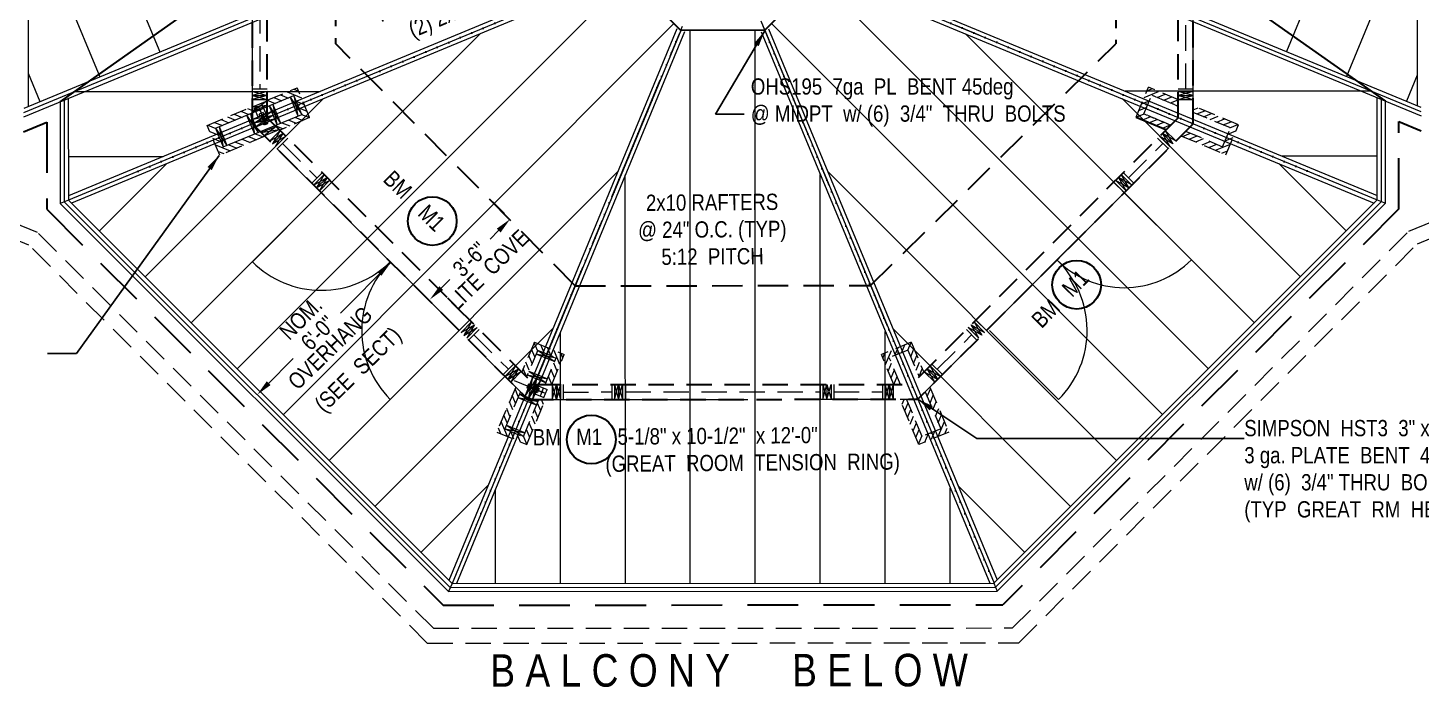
# Model space of a CAD drawing. Header units: inches. Extents: x 2775 to 14269, y 3377 to 7295.
# Drawn here: x 13112 to 13627, y 3377 to 3620 of the extents above; entities that cross this region are included whole.
import ezdxf

# ---------------------------------------------------------------- set-up
doc = ezdxf.new("R2010")
doc.units = ezdxf.units.IN
doc.header["$LTSCALE"] = 0.5
doc.header["$MEASUREMENT"] = 0
for name, pattern in [('ACAD_ISO07W100', [3, 0, -3]), ('CENTER', [2, 1.25, -0.25, 0.25, -0.25]), ('HIDDEN', [0.375, 0.25, -0.125])]:
    doc.linetypes.add(name, pattern=pattern)
for name, color, linetype, lineweight in [('BALCONY', 3, 'CONTINUOUS', 30), ('DOORS', 7, 'CONTINUOUS', 9), ('GRID', 1, 'CENTER', 20), ('LITE COVE', 7, 'HIDDEN', 30), ('MASONRY', 16, 'HIDDEN', 30), ('RAFTERS', 6, 'CONTINUOUS', 20), ('ROOF BEAMS', 3, 'HIDDEN', 30), ('ROOF FRAMING', 6, 'HIDDEN', 20), ('ROOFLINE', 7, 'HIDDEN', 30), ('SKYLITES', 3, 'CONTINUOUS', 30), ('WALL FRAMING', 7, 'CONTINUOUS', 9), ('WALLS', 7, 'HIDDEN', 9), ('WINDOWS', 5, 'HIDDEN', 9)]:
    doc.layers.add(name, color=color, linetype=linetype, lineweight=lineweight)
doc.layers.add('ROOF FRAMING TEXT', color=7, linetype='CONTINUOUS')
doc.layers.add('TEXT100', color=1, linetype='CONTINUOUS')
doc.styles.add('ARCHENT', font='technical.ttf', dxfattribs={"height": 6})
doc.styles.add('ARCHENTLTD', font='technical.ttf', dxfattribs={"height": 6})
doc.dimstyles.new('ARCHENT', dxfattribs={"dimtxt": 6, "dimasz": 6, "dimexe": 9, "dimexo": 3, "dimgap": 1, "dimtad": 0, "dimtoh": 1, "dimdec": 3, "dimzin": 0, "dimdsep": 46, "dimlunit": 4, "dimtxsty": 'ARCHENTLTD', "dimcen": 6, "dimaunit": 1, "dimadec": 0, "dimazin": 0, "dimtfac": 1, "dimtdec": 3, "dimtofl": 0, "dimtmove": 0, "dimatfit": 3, "dimfxl": 1, "dimfrac": 2, "dimtolj": 1, "dimtzin": 0, "dimarcsym": 0})
doc.dimstyles.new('ARCHENTLTD', dxfattribs={"dimtxt": 12, "dimasz": 6, "dimexe": 9, "dimexo": 3, "dimgap": 1, "dimtad": 0, "dimdec": 4, "dimzin": 1, "dimdsep": 46, "dimlunit": 4, "dimtxsty": 'ARCHENT', "dimcen": 6, "dimaunit": 1, "dimadec": 5, "dimazin": 0, "dimtfac": 1, "dimtdec": 4, "dimtofl": 0, "dimtmove": 0, "dimatfit": 3, "dimfxl": 1, "dimfrac": 2, "dimtolj": 1, "dimtzin": 0, "dimarcsym": 0})
pattern_1 = [(67.511455, (26737.7978, 2.6727), (1.73241754, -0.7171851), [])]
pattern_2 = [(202.521756, (17030.3694, -9710.384), (0.71818915, -1.73200154), [])]
pattern_3 = [(337.555994, (9724.8282, -9715.329), (-0.71583818, -1.73297453), [])]

msp = doc.modelspace()

# ---------------------------------------------------------------- hatches: boundary and pattern name
at = {"layer": 'MASONRY', "lineweight": 9, "ltscale": 75}
h = msp.add_hatch(dxfattribs=at)
h.set_pattern_fill('ANSI31', color=256, scale=15, angle=67.5, style=0)
h.set_pattern_definition(pattern_3)
h.paths.add_polyline_path([(13212.94329, 3588.23404), (13211.51811, 3591.64879), (13213.59643, 3592.51084), (13215.88269, 3587.03291), (13204.83486, 3582.36757), (13203.11645, 3584.08431)])
h.paths.add_polyline_path([(13211.29307, 3598.02973), (13213.59643, 3592.51084), (13211.51811, 3591.64879), (13210.08327, 3595.0867), (13200.22897, 3590.97392), (13200.22778, 3593.41153)])
h = msp.add_hatch(dxfattribs=at)
h.set_pattern_fill('ANSI31', color=256, scale=15, angle=67.5, style=0)
h.set_pattern_definition(pattern_3)
h.paths.add_polyline_path([(13197.59611, 3581.82488), (13199.31452, 3580.10815), (13182.68712, 3573.08665), (13178.06488, 3584.16163), (13194.7289, 3591.11652), (13194.7301, 3588.67892), (13181.0079, 3582.95183), (13183.89329, 3576.03838)])
h = msp.add_hatch(dxfattribs=at)
h.set_pattern_fill('ANSI31', color=256, scale=15, angle=67.5, style=0)
h.set_pattern_definition(pattern_2)
h.paths.add_polyline_path([(13539.56061, 3582.0451), (13537.84453, 3580.32604), (13554.48144, 3573.32711), (13559.08865, 3584.40836), (13542.4152, 3591.34062), (13542.41732, 3588.90302), (13556.14727, 3583.19456), (13553.27127, 3576.27721)])
h = msp.add_hatch(dxfattribs=at)
h.set_pattern_fill('ANSI31', color=256, scale=15, angle=67.5, style=0)
h.paths.add_polyline_path([(13294.28927, 3493.00055), (13296.00768, 3491.28382), (13300.1478, 3501.11471), (13303.56395, 3499.69287), (13304.42397, 3501.77202), (13298.9438, 3504.05293)])
h.paths.add_polyline_path([(13302.90011, 3488.40307), (13305.33772, 3488.40426), (13309.9451, 3499.47406), (13304.42397, 3501.77202), (13303.56395, 3499.69287), (13307.00326, 3498.26138)])
h = msp.add_hatch(dxfattribs=at)
h.set_pattern_fill('ANSI31', color=256, scale=15, angle=67.5, style=0)
h.set_pattern_definition(pattern_1)
h.paths.add_polyline_path([(13436.95029, 3501.12838), (13433.53442, 3499.70586), (13432.67399, 3501.78484), (13438.1537, 3504.06685), (13442.81044, 3493.01539), (13441.09238, 3491.29832)])
h.paths.add_polyline_path([(13427.15332, 3499.48578), (13432.67399, 3501.78484), (13433.53442, 3499.70586), (13430.0954, 3498.27369), (13434.20052, 3488.4162), (13431.76291, 3488.4169)])
h = msp.add_hatch(dxfattribs=at)
h.set_pattern_fill('ANSI31', color=256, scale=15, angle=67.5, style=0)
h.paths.add_polyline_path([(13293.75365, 3485.76127), (13292.03524, 3487.478), (13285.02999, 3470.84375), (13296.10949, 3466.23233), (13303.04808, 3482.90315), (13300.61048, 3482.90195), (13294.89681, 3469.17417), (13287.98054, 3472.0528)])
h = msp.add_hatch(dxfattribs=at)
h.set_pattern_fill('ANSI31', color=256, scale=15, angle=67.5, style=0)
h.set_pattern_definition(pattern_1)
h.paths.add_polyline_path([(13443.34751, 3485.77622), (13445.06558, 3487.4933), (13452.07415, 3470.86045), (13440.99558, 3466.24681), (13434.05365, 3482.91624), (13436.49125, 3482.91554), (13442.20767, 3469.18889), (13449.12335, 3472.06891)])
at = {"layer": 'WALLS', "ltscale": 50}
h = msp.add_hatch(dxfattribs=at)
h.set_pattern_fill('ANSI31', color=256, scale=15, angle=67.5, style=0)
h.set_pattern_definition(pattern_2)
h.paths.add_polyline_path([(13524.20474, 3588.43343), (13525.62529, 3591.85011), (13523.5458, 3592.70934), (13521.26697, 3587.22831), (13532.32112, 3582.57797), (13534.0372, 3584.29704)])
h.paths.add_polyline_path([(13525.84167, 3598.23135), (13523.5458, 3592.70934), (13525.62529, 3591.85011), (13527.05546, 3595.28997), (13536.91533, 3591.19056), (13536.91321, 3593.62817)])

# ---------------------------------------------------------------- linework, layer by layer
at = {"layer": 'BALCONY', "linetype": 'HIDDEN', "lineweight": 20, "ltscale": 75}
for p, q in [((13115.2954, 3544.6025), (12771.67671, 3686.82812)), ((13622.09594, 3545.06399), (13745.03421, 3596.08958)), ((13261.65796, 3398.38291), (13115.2954, 3544.6025)), ((13475.6626, 3398.48748), (13622.09594, 3545.06399)), ((13261.65796, 3398.38291), (13475.6626, 3398.48748))]:
    msp.add_line(p, q, dxfattribs=at)
at = {"layer": 'BALCONY', "color": 3, "linetype": 'HIDDEN', "lineweight": 20, "ltscale": 75}
for p, q in [((13112.18173, 3539.93876), (12767.46679, 3682.61812)), ((13625.21417, 3540.40329), (13745.03846, 3590.13643)), ((13259.38247, 3392.8818), (13112.18173, 3539.93876)), ((13477.94346, 3392.98859), (13625.21417, 3540.40329)), ((13259.38247, 3392.8818), (13477.94346, 3392.98859))]:
    msp.add_line(p, q, dxfattribs=at)
at = {"layer": 'DOORS', "ltscale": 75}
for p, q in [((13220.19156, 3559.2515), (13194.72777, 3533.76282)), ((13516.19459, 3559.98444), (13541.71121, 3534.49275)), ((13245.7051, 3482.91694), (13271.12806, 3508.36476)), ((13467.1461, 3508.3674), (13492.66271, 3482.87571))]:
    msp.add_line(p, q, dxfattribs=at)
at = {"layer": 'DOORS', "lineweight": 20, "ltscale": 75}
for p, q in [((13220.19196, 3559.2511), (13271.12852, 3508.3643)), ((13516.90709, 3559.26954), (13465.97685, 3508.3764))]:
    msp.add_line(p, q, dxfattribs=at)
at = {"layer": 'DOORS', "lineweight": 9, "ltscale": 75}
for centre, radius, start, end in [((13220.19156, 3559.2515), 36.02885, 225.027997, 315.027997), ((13271.11958, 3508.35615), 35.97116, 135.0183828, 225.0278639), ((13516.86297, 3559.31672), 35.12355, 225.027997, 315.027997), ((13467.1461, 3508.3674), 36.06832, 315.027997, 46.3572198)]:
    msp.add_arc(centre, radius, start, end, dxfattribs=at)
at = {"layer": 'GRID', "color": 2, "lineweight": 9, "ltscale": 75}
for p, q in [((13296.44735, 3830.54997), (13440.61767, 3482.97531)), ((13298.8932, 3488.40111), (13440.4479, 3830.6201)), ((13194.67349, 3728.67388), (13542.36889, 3584.78673))]:
    msp.add_line(p, q, dxfattribs=at)
at = {"layer": 'GRID', "ltscale": 50}
for p, q in [((13194.74277, 3584.67543), (13194.67241, 3728.67138)), ((13542.35062, 3584.80275), (13542.30373, 3728.88712)), ((13296.61771, 3482.9), (13194.74277, 3584.67543)), ((13440.61777, 3482.97512), (13542.35062, 3584.80275)), ((13296.61771, 3482.9), (13440.61777, 3482.97512))]:
    msp.add_line(p, q, dxfattribs=at)
at = {"layer": 'LITE COVE', "color": 7, "linetype": 'ACAD_ISO07W100', "lineweight": 30, "ltscale": 3}
for p, q in [((13331.03461, 3641.22483), (13147.73452, 3565.22831)), ((13406.03461, 3641.23705), (13589.42268, 3565.3151)), ((13353.00518, 3619.26142), (13277.18105, 3435.94222)), ((13384.0712, 3619.26648), (13468.74113, 3415.03379))]:
    msp.add_line(p, q, dxfattribs=at)
at = {"layer": 'LITE COVE', "ltscale": 70}
for p, q in [((13225.3995, 3629.53218), (13225.40688, 3614.43011)), ((13513.78795, 3628.81925), (13513.78559, 3614.30287))]:
    msp.add_line(p, q, dxfattribs=at)
at = {"layer": 'LITE COVE', "ltscale": 90}
for p, q in [((13313.99427, 3524.90907), (13225.40688, 3614.43011)), ((13423.19591, 3524.96604), (13513.78559, 3614.30287)), ((13313.99427, 3524.90907), (13423.19591, 3524.96604))]:
    msp.add_line(p, q, dxfattribs=at)
at = {"layer": 'MASONRY', "linetype": 'Continuous', "lineweight": 30, "ltscale": 1.5}
msp.add_line((13521.26697, 3587.22831), (13532.32112, 3582.57797), dxfattribs=at)
at = {"layer": 'RAFTERS', "color": 7, "lineweight": 9, "ltscale": 25}
for p, q in [((13287.86018, 3551.63789), (13283.61547, 3555.87845)), ((13285.74197, 3545.27289), (13282.58705, 3542.11489)), ((13264.53913, 3524.04932), (13267.69405, 3527.20733)), ((13262.12206, 3517.34759), (13257.87735, 3521.58816))]:
    msp.add_line(p, q, dxfattribs=at)
at = {"layer": 'ROOF BEAMS', "ltscale": 75}
for p, q in [((13194.74275, 3584.718), (13194.67237, 3728.76454)), ((13542.41317, 3584.77686), (13542.34278, 3728.82126)), ((13200.24164, 3586.99785), (13200.17348, 3726.48595)), ((13536.87303, 3587.07046), (13536.80484, 3726.60637)), ((13194.74515, 3584.71899), (13296.61771, 3482.9)), ((13200.21226, 3586.98566), (13298.8932, 3488.40111)), ((13536.92551, 3587.04873), (13438.33682, 3488.47411)), ((13542.42719, 3584.77105), (13440.61767, 3482.97531)), ((13298.89312, 3488.40119), (13438.3362, 3488.47411)), ((13296.61771, 3482.9), (13440.61767, 3482.97531))]:
    msp.add_line(p, q, dxfattribs=at)
at = {"layer": 'ROOF BEAMS', "color": 7, "linetype": 'Continuous', "lineweight": 9, "ltscale": 25}
for p, q in [((13245.91794, 3533.51381), (13227.25689, 3514.74278)), ((13200.07445, 3488.14967), (13209.74781, 3498.09054))]:
    msp.add_line(p, q, dxfattribs=at)
at = {"layer": 'ROOF FRAMING', "linetype": 'Continuous', "ltscale": 150}
for p, q in [((13111.89821, 3739.8098), (13111.84649, 3591.12577)), ((13625.11493, 3739.34918), (13625.1867, 3591.42613)), ((13111.89433, 3728.65453), (13160.52635, 3611.29858)), ((13625.12032, 3728.2492), (13576.82489, 3611.4178)), ((13111.87254, 3666.01585), (13138.35468, 3602.1107)), ((13625.15076, 3665.49949), (13599.00456, 3602.24923)), ((13111.85075, 3603.37717), (13116.18301, 3592.92282)), ((13625.18121, 3602.74979), (13621.18422, 3593.08067))]:
    msp.add_line(p, q, dxfattribs=at)
at = {"layer": 'ROOF FRAMING', "color": 7, "linetype": 'Continuous', "lineweight": 30, "ltscale": 150}
for p, q in [((13123.72105, 3592.79917), (13215.97768, 3658.14997)), ((13521.10265, 3658.17063), (13613.40913, 3593.04849))]:
    msp.add_line(p, q, dxfattribs=at)
at = {"layer": 'ROOF FRAMING', "color": 3, "linetype": 'Continuous', "ltscale": 75}
for p, q in [((13110.34571, 3588.88016), (13233.96831, 3640.10906)), ((13110.34628, 3590.50409), (13232.81994, 3641.25687)), ((13110.34515, 3587.25623), (13235.11669, 3638.96125))]:
    msp.add_line(p, q, dxfattribs=at)
at = {"layer": 'ROOF FRAMING', "color": 1, "linetype": 'Continuous', "ltscale": 150}
for p, q in [((13331.02444, 3642.84443), (13126.73798, 3558.14692)), ((13331.03461, 3641.22483), (13126.73877, 3556.52343)), ((13332.17008, 3640.07179), (13127.88236, 3555.37376)), ((13404.88008, 3640.09156), (13609.28035, 3555.47064)), ((13406.03461, 3641.23705), (13610.42693, 3556.61942)), ((13406.03488, 3642.8604), (13610.42614, 3558.24322)), ((13189.09927, 3494.23558), (13333.52907, 3638.69425)), ((13548.03167, 3494.26657), (13403.51611, 3638.75324)), ((13206.07997, 3477.27515), (13350.50792, 3621.73198)), ((13385.45689, 3619.84081), (13469.93513, 3416.22692)), ((13531.05492, 3477.30219), (13386.55384, 3621.77439)), ((13172.11735, 3511.19478), (13278.87806, 3617.97683)), ((13356.55766, 3414.97468), (13356.53724, 3619.25253)), ((13380.55765, 3414.98641), (13380.53723, 3619.26426)), ((13382.68592, 3618.69115), (13467.18429, 3415.02874)), ((13384.0714, 3619.26598), (13468.78711, 3415.07973)), ((13565.00842, 3511.23095), (13458.20119, 3618.01683)), ((13129.21475, 3596.69068), (13219.72557, 3596.69973)), ((13155.13604, 3528.15459), (13220.91252, 3593.94422)), ((13581.98516, 3528.19533), (13516.13479, 3594.03254)), ((13608.08771, 3596.80276), (13517.3082, 3596.79368)), ((13126.73087, 3572.69043), (13161.82472, 3572.69394)), ((13138.15473, 3545.1144), (13162.94698, 3569.91161)), ((13598.96191, 3545.15971), (13574.06839, 3570.04826)), ((13610.41903, 3572.80299), (13575.26577, 3572.79947)), ((13223.06129, 3460.31534), (13329.8214, 3567.0968)), ((13332.55766, 3414.96296), (13332.54258, 3565.82676)), ((13404.55765, 3414.99814), (13404.54256, 3565.97065)), ((13514.07817, 3460.33781), (13407.34129, 3567.05336)), ((13240.0426, 3443.35553), (13305.87235, 3509.19845)), ((13308.55766, 3414.95123), (13308.54837, 3507.81923)), ((13428.55765, 3415.00986), (13428.54835, 3508.06619)), ((13497.10143, 3443.37343), (13431.37134, 3509.09038)), ((13257.02391, 3426.39572), (13281.92331, 3451.3001)), ((13284.55766, 3414.9395), (13284.55417, 3449.81171)), ((13452.55765, 3415.02159), (13452.55414, 3450.16173)), ((13480.12468, 3426.40905), (13455.40139, 3451.1274))]:
    msp.add_line(p, q, dxfattribs=at)
at = {"layer": 'ROOF FRAMING', "color": 3, "linetype": 'Continuous', "ltscale": 150}
for p, q in [((13626.68779, 3589.18251), (13503.10287, 3640.26969)), ((13626.687, 3590.80594), (13504.2501, 3641.41856)), ((13626.68858, 3587.55907), (13501.95558, 3639.12084)), ((13126.72044, 3594.04211), (13126.73878, 3556.51589)), ((13610.42694, 3556.61595), (13610.40853, 3594.28887)), ((13611.92724, 3555.99483), (13611.90883, 3593.66868)), ((13123.72105, 3592.79917), (13123.73938, 3555.27361)), ((13125.22075, 3593.42064), (13125.23908, 3555.89539)), ((13613.42754, 3555.37371), (13613.40913, 3593.04849)), ((13126.73811, 3556.51689), (13123.73938, 3555.27361)), ((13267.25983, 3411.93105), (13123.73938, 3555.27361)), ((13267.88206, 3413.43055), (13125.23868, 3555.89522)), ((13268.50424, 3414.92992), (13126.73788, 3556.51679)), ((13610.42694, 3556.61639), (13468.73622, 3415.02888)), ((13611.92709, 3555.9949), (13469.35783, 3413.52949)), ((13613.42754, 3555.37371), (13469.97944, 3412.0301)), ((13610.42694, 3556.61595), (13613.42754, 3555.37371)), ((13268.50424, 3414.92992), (13267.25983, 3411.93105)), ((13267.8824, 3413.43135), (13469.3577, 3413.5298)), ((13268.50528, 3414.93166), (13468.73596, 3415.0295)), ((13468.73596, 3415.0295), (13469.97944, 3412.0301)), ((13267.25983, 3411.93105), (13469.97944, 3412.0301))]:
    msp.add_line(p, q, dxfattribs=at)
at = {"layer": 'ROOF FRAMING', "color": 1, "linetype": 'Continuous', "ltscale": 25}
for p, q in [((13351.63151, 3619.82415), (13267.35425, 3416.07846)), ((13353.01761, 3619.25081), (13268.50296, 3414.9312)), ((13354.40371, 3618.67746), (13270.12674, 3414.93245))]:
    msp.add_line(p, q, dxfattribs=at)
at = {"layer": 'ROOF FRAMING', "color": 3, "linetype": 'Continuous', "lineweight": 9, "ltscale": 150}
for p, q in [((13353.00518, 3619.26142), (13353.63807, 3620.75111)), ((13384.0714, 3619.26598), (13383.46275, 3620.76569))]:
    msp.add_line(p, q, dxfattribs=at)
at = {"layer": 'ROOF FRAMING TEXT', "color": 7, "lineweight": 9, "ltscale": 25}
for points in [[(13285.03452, 3545.97965), (13286.44942, 3544.56613), (13289.98254, 3549.5176)], [(13263.83168, 3524.75609), (13265.24659, 3523.34256), (13260.29857, 3519.80461)]]:
    msp.add_solid(points, dxfattribs=at)
at = {"layer": 'ROOF FRAMING TEXT', "color": 7, "linetype": 'Continuous', "lineweight": 9, "ltscale": 25}
for points in [[(13240.9792, 3529.98307), (13242.394, 3528.56944), (13245.92749, 3533.52064)], [(13200.0695, 3489.63843), (13201.4843, 3488.22479), (13196.536, 3484.68722)]]:
    msp.add_solid(points, dxfattribs=at)
at = {"layer": 'ROOFLINE', "linetype": 'HIDDEN', "ltscale": 150}
for p, q in [((13110.16935, 3581.77107), (13118.7247, 3585.31639)), ((13118.7247, 3585.31639), (13118.74041, 3553.1724)), ((13618.42856, 3553.30259), (13618.41279, 3585.56038)), ((13618.41279, 3585.56038), (13626.68037, 3582.1421)), ((13118.74041, 3553.1724), (13265.19672, 3406.93004)), ((13618.42856, 3553.30259), (13472.05045, 3407.03111)), ((13265.19672, 3406.93004), (13472.05045, 3407.03111))]:
    msp.add_line(p, q, dxfattribs=at)
at = {"layer": 'SKYLITES', "linetype": 'Continuous', "ltscale": 75}
for p, q in [((13353.01761, 3619.25081), (13331.0244, 3641.216)), ((13406.03504, 3641.24821), (13384.08502, 3619.26599)), ((13384.08502, 3619.26599), (13353.01761, 3619.25081))]:
    msp.add_line(p, q, dxfattribs=at)
at = {"layer": 'TEXT100', "color": 3, "linetype": 'Continuous', "lineweight": 30, "ltscale": 5}
for centre in [(13261.20232, 3548.78126), (13499.32949, 3525.29191), (13319.9784, 3468.12026)]:
    msp.add_circle(centre, 9, dxfattribs=at)
at = {"layer": 'WALL FRAMING', "ltscale": 50}
for p, q in [((13194.6841, 3596.65867), (13200.23659, 3596.65957)), ((13194.68435, 3595.15867), (13200.23684, 3595.15957)), ((13194.68459, 3593.65867), (13200.23708, 3593.65957)), ((13208.71096, 3594.57774), (13211.58209, 3587.6495)), ((13212.98088, 3588.2176), (13210.1008, 3595.14211)), ((13536.868, 3596.67885), (13542.40376, 3596.67975)), ((13536.86825, 3595.17885), (13542.40401, 3595.17975)), ((13536.86849, 3593.67885), (13542.40425, 3593.67975)), ((13194.00227, 3588.47053), (13196.87346, 3581.54215)), ((13194.73971, 3590.94107), (13200.2386, 3593.21986)), ((13194.74051, 3589.31769), (13200.23939, 3591.59648)), ((13194.8637, 3586.39185), (13201.79231, 3589.26313)), ((13200.93089, 3591.34181), (13203.80202, 3584.41357)), ((13202.31661, 3591.91607), (13205.18774, 3584.98783)), ((13182.4392, 3583.67366), (13185.31038, 3576.74528)), ((13192.61655, 3587.89627), (13195.48773, 3580.96789)), ((13195.43795, 3585.00613), (13202.36645, 3587.87769)), ((13196.01221, 3583.62041), (13202.94071, 3586.49197)), ((13197.99727, 3581.46666), (13203.49753, 3583.74615)), ((13181.0517, 3583.10369), (13183.92556, 3576.17611)), ((13199.14603, 3580.31902), (13204.64629, 3582.59851)), ((13204.97823, 3582.22493), (13201.08905, 3578.33276)), ((13206.0393, 3581.16468), (13202.15012, 3577.2725)), ((13207.10037, 3580.10443), (13203.21119, 3576.21225)), ((13529.94805, 3580.16988), (13533.85026, 3576.27067)), ((13531.0083, 3581.23095), (13534.91051, 3577.33174)), ((13532.06855, 3582.29202), (13535.97076, 3578.39281)), ((13221.24926, 3565.96906), (13217.35877, 3562.07556)), ((13222.31033, 3564.90881), (13218.41984, 3561.01531)), ((13223.37177, 3563.84892), (13219.48091, 3559.95506)), ((13513.69254, 3563.89848), (13517.59307, 3560.00096)), ((13514.75279, 3564.95955), (13518.65332, 3561.06202)), ((13515.81268, 3566.02099), (13519.71357, 3562.12309)), ((13275.72309, 3511.54845), (13271.82696, 3507.64932)), ((13461.39206, 3511.54717), (13465.28733, 3507.6549)), ((13276.78415, 3510.4882), (13272.88803, 3506.58907)), ((13277.84559, 3509.42831), (13273.94909, 3505.52881)), ((13459.27193, 3509.42466), (13463.16682, 3505.53277)), ((13460.33218, 3510.48573), (13464.22707, 3506.59384)), ((13299.51689, 3499.74736), (13306.44697, 3496.88069)), ((13291.99449, 3495.29294), (13288.09668, 3491.39213)), ((13293.05556, 3494.23269), (13289.15774, 3490.33187)), ((13294.11662, 3493.17244), (13290.21881, 3489.27162)), ((13295.5185, 3484.16633), (13298.38533, 3491.09679)), ((13296.30609, 3491.95688), (13303.23618, 3489.09021)), ((13296.87946, 3493.34297), (13303.80955, 3490.4763)), ((13443.01605, 3493.15363), (13446.90963, 3489.26305)), ((13444.07631, 3494.2147), (13447.96988, 3490.32412)), ((13445.13656, 3495.27576), (13449.03013, 3491.38519)), ((13298.29068, 3483.0196), (13301.15723, 3489.95018)), ((13305.55407, 3488.38952), (13305.55618, 3482.90487)), ((13307.05407, 3488.3901), (13307.05618, 3482.90545)), ((13308.55407, 3488.39067), (13308.55618, 3482.90602)), ((13328.55394, 3488.4155), (13328.55605, 3482.92899)), ((13330.05394, 3488.41608), (13330.05605, 3482.92957)), ((13331.55393, 3488.41718), (13331.55605, 3482.93015)), ((13405.55393, 3488.45313), (13405.55604, 3482.95865)), ((13407.05393, 3488.45371), (13407.05604, 3482.95923)), ((13408.55393, 3488.4548), (13408.55604, 3482.9548)), ((13428.55392, 3488.46437), (13428.55604, 3482.96751)), ((13430.05392, 3488.46495), (13430.05604, 3482.96808)), ((13431.55392, 3488.46552), (13431.55604, 3482.96866)), ((13292.8659, 3483.64033), (13299.79613, 3480.7736)), ((13293.43927, 3485.02642), (13300.36949, 3482.15969)), ((13288.65841, 3473.45672), (13295.58863, 3470.58999))]:
    msp.add_line(p, q, dxfattribs=at)
at = {"layer": 'WALL FRAMING', "lineweight": 9, "ltscale": 150}
for p, q in [((13200.23659, 3596.65957), (13194.68435, 3595.15867)), ((13194.68435, 3595.15867), (13200.23708, 3593.65957)), ((13200.23684, 3595.15957), (13194.68459, 3593.65867)), ((13194.73692, 3596.65868), (13200.23684, 3595.15957)), ((13542.40401, 3595.17975), (13536.868, 3596.67885)), ((13542.40376, 3596.67975), (13536.86825, 3595.17885)), ((13536.86825, 3595.17885), (13542.40425, 3593.67975)), ((13536.86849, 3593.67885), (13542.40401, 3595.17975)), ((13201.08905, 3578.33276), (13206.0393, 3581.16468)), ((13204.97794, 3582.22464), (13202.15012, 3577.2725)), ((13202.15012, 3577.2725), (13207.10037, 3580.10443)), ((13206.0393, 3581.16468), (13203.21119, 3576.21225)), ((13534.8987, 3577.34355), (13529.94805, 3580.16988)), ((13533.83856, 3576.28237), (13531.0083, 3581.23095)), ((13531.0083, 3581.23095), (13535.95884, 3578.40473)), ((13532.06855, 3582.29202), (13534.8987, 3577.34355)), ((13217.35877, 3562.07556), (13222.31033, 3564.90881)), ((13221.24934, 3565.96913), (13218.42292, 3561.01841)), ((13218.42292, 3561.01841), (13223.37169, 3563.84885)), ((13222.31033, 3564.90881), (13219.48411, 3559.95826)), ((13513.69247, 3563.89856), (13518.65332, 3561.06202)), ((13517.59307, 3560.00096), (13514.75279, 3564.95955)), ((13514.75279, 3564.95955), (13519.70333, 3562.13332)), ((13518.65332, 3561.06202), (13515.81268, 3566.02099)), ((13275.72309, 3511.54845), (13272.88803, 3506.58907)), ((13461.39206, 3511.54717), (13464.22707, 3506.59384)), ((13271.83557, 3507.65794), (13276.78415, 3510.4882)), ((13272.88803, 3506.58907), (13277.84559, 3509.42831)), ((13276.78415, 3510.4882), (13273.95793, 3505.53765)), ((13464.22707, 3506.59384), (13459.27193, 3509.42466)), ((13463.16244, 3505.53715), (13460.33218, 3510.48573)), ((13460.33218, 3510.48573), (13465.28733, 3507.6549)), ((13288.10697, 3491.40243), (13293.05556, 3494.23269)), ((13291.99449, 3495.29294), (13289.15774, 3490.33187)), ((13289.15774, 3490.33187), (13294.11662, 3493.17244)), ((13293.05556, 3494.23269), (13290.21881, 3489.27162)), ((13443.01635, 3493.15333), (13447.96707, 3490.32692)), ((13446.90693, 3489.26575), (13444.07649, 3494.21451)), ((13444.07649, 3494.21451), (13449.02722, 3491.3881)), ((13447.96707, 3490.32692), (13445.13663, 3495.27569)), ((13307.05618, 3482.90545), (13305.55407, 3488.38952)), ((13305.55618, 3482.90487), (13307.05407, 3488.38984)), ((13307.05407, 3488.38984), (13308.55618, 3482.90602)), ((13308.554, 3488.53277), (13307.05611, 3483.04765)), ((13328.55394, 3488.4155), (13330.05605, 3482.92957)), ((13328.55605, 3482.92899), (13330.05394, 3488.41608)), ((13330.05394, 3488.41608), (13331.55605, 3482.93015)), ((13330.05605, 3482.92957), (13331.55393, 3488.41707)), ((13405.55393, 3488.45323), (13407.05605, 3482.95397)), ((13405.55604, 3482.95865), (13407.05393, 3488.45371)), ((13407.05393, 3488.45371), (13408.55604, 3482.9548)), ((13407.05605, 3482.95397), (13408.55393, 3488.4548)), ((13430.05604, 3482.96808), (13428.55392, 3488.46437)), ((13428.55604, 3482.96751), (13430.05392, 3488.46495)), ((13430.05392, 3488.46495), (13431.55604, 3482.96866)), ((13431.55392, 3488.46552), (13430.05604, 3482.96808))]:
    msp.add_line(p, q, dxfattribs=at)
at = {"layer": 'WALL FRAMING', "lineweight": 9, "ltscale": 50}
for p, q in [((13208.71096, 3594.57774), (13212.9678, 3588.22378)), ((13210.09668, 3595.152), (13211.58209, 3587.6495)), ((13194.00227, 3588.47053), (13195.48774, 3580.96786)), ((13194.73971, 3590.94107), (13200.23939, 3591.59648)), ((13200.2386, 3593.21986), (13194.74051, 3589.31769)), ((13195.43795, 3585.00613), (13201.79231, 3589.26313)), ((13200.93089, 3591.34181), (13205.18773, 3584.98786)), ((13202.31661, 3591.91607), (13203.80202, 3584.41357)), ((13182.4392, 3583.67366), (13183.92467, 3576.17099)), ((13192.61655, 3587.89627), (13196.87346, 3581.54215)), ((13194.8637, 3586.39185), (13202.36645, 3587.87769)), ((13202.94071, 3586.49197), (13195.43795, 3585.00613)), ((13202.36645, 3587.87769), (13196.01221, 3583.62041)), ((13203.49753, 3583.74615), (13199.14603, 3580.31902)), ((13181.05347, 3583.0994), (13185.31038, 3576.74528)), ((13197.99727, 3581.46666), (13204.64629, 3582.59851)), ((13300.09025, 3501.13346), (13306.44697, 3496.88069)), ((13299.51689, 3499.74736), (13307.02031, 3498.26679)), ((13296.30609, 3491.95688), (13303.80952, 3490.47631)), ((13296.87946, 3493.34297), (13303.23618, 3489.09021)), ((13296.90459, 3483.59297), (13298.38533, 3491.09679)), ((13295.5185, 3484.16633), (13299.77114, 3490.52355)), ((13301.15723, 3489.95018), (13296.90459, 3483.59297)), ((13299.77114, 3490.52355), (13298.29068, 3483.0196)), ((13292.8659, 3483.64033), (13300.36949, 3482.15969)), ((13293.43927, 3485.02642), (13299.79615, 3480.77359)), ((13288.08504, 3472.07063), (13295.58863, 3470.58999)), ((13288.65841, 3473.45672), (13295.01529, 3469.20388))]:
    msp.add_line(p, q, dxfattribs=at)
at = {"layer": 'WALL FRAMING', "lineweight": 5, "ltscale": 50}
for p, q in [((13195.52068, 3590.5204), (13198.40761, 3591.71677)), ((13196.88454, 3587.2293), (13195.52068, 3590.5204)), ((13196.04678, 3589.25087), (13198.93371, 3590.44724)), ((13196.78883, 3587.46026), (13199.67576, 3588.65663)), ((13196.96414, 3591.11858), (13198.32794, 3587.82763)), ((13199.77147, 3588.42567), (13198.40761, 3591.71677)), ((13299.35729, 3484.94566), (13300.5518, 3487.83335)), ((13303.0155, 3485.12332), (13299.72368, 3486.48501)), ((13300.32079, 3487.92891), (13303.61276, 3486.56717)), ((13301.14838, 3484.20476), (13302.34289, 3487.09245)), ((13302.41824, 3483.67948), (13303.61276, 3486.56717)), ((13299.12627, 3485.04122), (13302.41824, 3483.67948))]:
    msp.add_line(p, q, dxfattribs=at)
at = {"layer": 'WALL FRAMING', "color": 9, "linetype": 'Continuous', "lineweight": 5, "ltscale": 150}
for p, q in [((13198.77172, 3588.84621), (13197.28786, 3588.23446)), ((13197.49025, 3589.84906), (13199.65824, 3584.59036)), ((13198.96816, 3588.36971), (13198.77172, 3588.84621)), ((13197.48431, 3587.75797), (13197.28786, 3588.23446)), ((13197.87367, 3587.93515), (13199.35731, 3584.33643)), ((13198.56706, 3588.22101), (13200.05069, 3584.62229)), ((13198.77831, 3584.75697), (13198.96891, 3584.29467)), ((13200.34758, 3584.88604), (13198.96891, 3584.29467)), ((13200.05069, 3584.62229), (13199.35731, 3584.33643)), ((13200.15698, 3585.34835), (13200.34758, 3584.88604)), ((13296.6491, 3486.92464), (13296.18667, 3487.11493)), ((13296.77722, 3488.49374), (13296.18687, 3487.11463)), ((13296.51355, 3488.19717), (13296.22813, 3487.5036)), ((13299.83148, 3486.0308), (13296.23181, 3487.51213)), ((13301.74564, 3485.64861), (13296.48554, 3487.81322)), ((13300.1169, 3486.72437), (13296.51723, 3488.2057)), ((13297.23959, 3488.30369), (13296.77716, 3488.49398)), ((13299.65455, 3485.64133), (13300.13117, 3485.44519)), ((13300.74196, 3486.92944), (13300.13117, 3485.44519)), ((13300.26534, 3487.12557), (13300.74196, 3486.92944))]:
    msp.add_line(p, q, dxfattribs=at)
at = {"layer": 'WALL FRAMING', "lineweight": 20, "ltscale": 150}
for p, q in [((13200.24166, 3586.95629), (13194.74277, 3584.67543)), ((13298.8932, 3488.40111), (13296.61771, 3482.9))]:
    msp.add_line(p, q, dxfattribs=at)
at = {"layer": 'WALL FRAMING', "color": 5, "linetype": 'Continuous', "lineweight": 9, "ltscale": 25}
msp.add_line((13301.7864, 3485.54003), (13291.62155, 3489.74429), dxfattribs=at)
at = {"layer": 'WALL FRAMING', "color": 9, "linetype": 'Continuous', "lineweight": 5, "ltscale": 150}
for centre in [(13197.49057, 3589.84842), (13301.74497, 3485.64905)]:
    msp.add_circle(centre, 0.3125, dxfattribs=at)
at = {"layer": 'WALLS', "linetype": 'Continuous', "ltscale": 50}
for p, q in [((13181.0517, 3583.10369), (13210.10087, 3595.14194)), ((13183.92556, 3576.17611), (13212.98088, 3588.2176))]:
    msp.add_line(p, q, dxfattribs=at)
at = {"layer": 'WALLS', "color": 4, "ltscale": 50}
for p, q in [((13194.68394, 3597.65867), (13200.23643, 3597.65957)), ((13536.86784, 3597.67885), (13542.4036, 3597.67975)), ((13207.80775, 3579.39759), (13203.91857, 3575.50542)), ((13529.24121, 3579.46251), (13533.14343, 3575.5633)), ((13220.54189, 3566.67589), (13216.65139, 3562.7824)), ((13224.07915, 3563.14209), (13220.18828, 3559.24823)), ((13512.9857, 3563.1911), (13516.88624, 3559.29358)), ((13516.51951, 3566.72837), (13520.42041, 3562.83047)), ((13275.01571, 3512.25528), (13271.11958, 3508.35615)), ((13462.0989, 3512.25454), (13465.99416, 3508.36228)), ((13278.55297, 3508.72148), (13274.65647, 3504.82198)), ((13458.56509, 3508.71728), (13462.45999, 3504.82539)), ((13291.28711, 3495.99978), (13287.3893, 3492.09896)), ((13445.84339, 3495.98314), (13449.73697, 3492.09256)), ((13309.55406, 3488.37514), (13309.55618, 3482.89049)), ((13327.55394, 3488.41512), (13327.55605, 3482.92861)), ((13332.55393, 3488.41756), (13332.55605, 3482.93053)), ((13404.55393, 3488.45274), (13404.55604, 3482.95826)), ((13409.55393, 3488.45519), (13409.55604, 3482.95519)), ((13427.55392, 3488.46398), (13427.55604, 3482.96712))]:
    msp.add_line(p, q, dxfattribs=at)
at = {"layer": 'WALLS', "ltscale": 50}
for p, q in [((13200.22778, 3593.41153), (13211.29307, 3598.02973)), ((13215.88269, 3587.03291), (13211.29307, 3598.02973)), ((13521.26697, 3587.22831), (13525.84167, 3598.23135)), ((13524.20474, 3588.43343), (13527.05546, 3595.28997)), ((13536.91321, 3593.62817), (13525.84167, 3598.23135)), ((13178.06488, 3584.16163), (13194.7289, 3591.11652)), ((13559.08865, 3584.40836), (13542.4152, 3591.34062)), ((13556.14727, 3583.19456), (13542.41719, 3588.90307)), ((13182.68712, 3573.08665), (13178.06488, 3584.16163)), ((13215.88244, 3587.0328), (13204.83486, 3582.36757)), ((13554.48144, 3573.32711), (13559.08865, 3584.40836)), ((13199.31452, 3580.10815), (13182.68687, 3573.08654)), ((13537.84453, 3580.32604), (13554.48169, 3573.327)), ((13539.56061, 3582.0451), (13553.27127, 3576.27721)), ((13553.27127, 3576.27721), (13556.14727, 3583.19456)), ((13298.9437, 3504.05268), (13294.28927, 3493.00055)), ((13300.20881, 3501.08931), (13296.05786, 3491.23351)), ((13298.9438, 3504.05293), (13309.9451, 3499.47406)), ((13300.1478, 3501.11471), (13307.00326, 3498.26138)), ((13438.1537, 3504.06685), (13427.15332, 3499.48578)), ((13436.95029, 3501.12838), (13430.0954, 3498.27369)), ((13436.95029, 3501.12838), (13441.09238, 3491.29832)), ((13438.1538, 3504.06659), (13442.81044, 3493.01539)), ((13302.90011, 3488.40307), (13307.00326, 3498.26138)), ((13305.33772, 3488.40426), (13309.9451, 3499.47406)), ((13431.76291, 3488.4169), (13427.15332, 3499.48578)), ((13434.20052, 3488.4162), (13430.0954, 3498.27369)), ((13292.03524, 3487.478), (13285.02988, 3470.8435)), ((13293.75279, 3485.75924), (13287.98054, 3472.0528)), ((13443.36869, 3485.72596), (13449.12335, 3472.06891)), ((13445.0852, 3487.44672), (13452.07426, 3470.86019)), ((13294.89681, 3469.17417), (13300.61053, 3482.90208)), ((13296.10949, 3466.23233), (13303.04817, 3482.90336)), ((13440.99558, 3466.24681), (13434.03056, 3482.97169)), ((13442.20767, 3469.18889), (13436.46734, 3482.97296)), ((13285.02999, 3470.84375), (13296.10949, 3466.23233)), ((13287.98054, 3472.0528), (13294.89681, 3469.17417)), ((13452.07415, 3470.86045), (13440.99558, 3466.24681)), ((13449.12335, 3472.06891), (13442.20767, 3469.18889))]:
    msp.add_line(p, q, dxfattribs=at)
at = {"layer": 'WALLS', "color": 4, "ltscale": 1.5}
for p, q in [((13536.91533, 3591.19056), (13527.05546, 3595.28997)), ((13524.20474, 3588.43343), (13534.0372, 3584.29704))]:
    msp.add_line(p, q, dxfattribs=at)
at = {"layer": 'WINDOWS', "ltscale": 75}
for p, q in [((13197.43673, 3669.65912), (13197.44846, 3597.65912)), ((13539.63572, 3597.6793), (13539.61227, 3669.6793)), ((13205.86316, 3577.45151), (13218.59598, 3564.72849)), ((13518.46996, 3564.77942), (13531.19232, 3577.5129)), ((13276.60472, 3506.77173), (13289.33754, 3494.04871)), ((13447.79018, 3494.03785), (13460.51254, 3506.77134)), ((13309.55512, 3485.63282), (13327.55499, 3485.67186)), ((13332.55499, 3485.67405), (13404.55498, 3485.7055)), ((13409.55498, 3485.70769), (13427.55498, 3485.71555))]:
    msp.add_line(p, q, dxfattribs=at)

# ---------------------------------------------------------------- texts
at = {"layer": 'ROOF FRAMING TEXT', "color": 7, "linetype": 'Continuous', "lineweight": 5, "char_height": 6, "attachment_point": 5, "style": 'ARCHENTLTD'}
for s, insert, rotation in [("TYP  HIP FROM\\P(2) 2x12'S\\P\\P  ", (13269.54101, 3619.75565), 23.015), ('2x10 RAFTERS\\P@ 24" O.C. (TYP)\\P5:12  PITCH\\P\\P  ', (13364.7746, 3535.68816), 0.4511111), ('LITE  COVE\\P\\P  ', (13288.85386, 3523.68499), 44.2980556), ('OVERHANG\\P\\P  ', (13230.45752, 3494.75855), 44.2980556), ('(SEE  SECT)\\P\\P  ', (13241.32148, 3486.19285), 44.2980556)]:
    msp.add_mtext(s, dxfattribs=dict(at, insert=insert, rotation=rotation))
at = {"layer": 'ROOF FRAMING TEXT', "color": 7, "linetype": 'Continuous', "ltscale": 0.065, "insert": (13378.92731, 3601.51289), "char_height": 6, "width": 120, "attachment_point": 1, "style": 'ARCHENT'}
msp.add_mtext('OHS195  7ga  PL  BENT 45deg\\P@ MIDPT  w/ (6)  3/4"  THRU  BOLTS', dxfattribs=at)
at = {"layer": 'ROOF FRAMING TEXT', "color": 7, "lineweight": 9, "ltscale": 25, "insert": (13275.14055, 3534.66111), "char_height": 6, "attachment_point": 5, "rotation": 45.0279947, "style": 'ARCHENT'}
msp.add_mtext('\\A1;3\'-6"', dxfattribs=at)
at = {"layer": 'ROOF FRAMING TEXT', "color": 7, "linetype": 'Continuous', "lineweight": 9, "ltscale": 25, "char_height": 6, "attachment_point": 5, "rotation": 45.0235636, "style": 'ARCHENT'}
for s, insert in [('NOM.', (13212.67748, 3512.88554)), ('6\'-0"', (13219.02109, 3507.47124))]:
    msp.add_mtext(s, dxfattribs=dict(at, insert=insert))
at = {"layer": 'ROOF FRAMING TEXT', "linetype": 'Continuous', "ltscale": 0.065, "insert": (13561.26297, 3475.32335), "char_height": 6, "attachment_point": 1, "style": 'ARCHENT'}
msp.add_mtext('SIMPSON  HST3  3" x 25 1/2" \\P3 ga. PLATE  BENT  45 deg\\Pw/ (6)  3/4" THRU  BOLTS\\P(TYP  GREAT  RM  HEADER) ', dxfattribs=at)
at = {"layer": 'ROOF FRAMING TEXT', "color": 7, "linetype": 'Continuous', "ltscale": 25, "insert": (13282.62871, 3388.76668), "char_height": 12, "attachment_point": 1, "rotation": 0.0648292, "style": 'ARCHENTLTD'}
msp.add_mtext('B A L C O N Y      B E L O W', dxfattribs=at)
at = {"layer": 'TEXT100', "color": 3, "linetype": 'Continuous', "lineweight": 5, "char_height": 6, "attachment_point": 1, "style": 'ARCHENTLTD'}
for s, insert, rotation in [('BM    M1\\P               \\P\\P  ', (13246.89095, 3568.03239), 315.4511111), ('BM   M1   \\P               \\P\\P  ', (13482.11401, 3513.08458), 45.4511111), ('BM   M1   5-1/8" x 10-1/2"  x 12\'-0" \\P              (GREAT  ROOM  TENSION  RING)  \\P\\P  ', (13298.33166, 3471.93226), 0.4511111)]:
    msp.add_mtext(s, dxfattribs=dict(at, insert=insert, rotation=rotation))

# ---------------------------------------------------------------- leaders
at = {"layer": 'ROOF FRAMING TEXT', "color": 7, "linetype": 'Continuous', "lineweight": 9, "ltscale": 0.065}
for points in [[(13384.05528, 3619.07545), (13365.84749, 3588.32847), (13376.47131, 3588.32847)], [(13440.61777, 3482.97512), (13462.40635, 3468.53009), (13561.26297, 3468.53009)]]:
    msp.add_leader(points, dimstyle='ARCHENTLTD', override={"dimtih": 0}, dxfattribs=at)
at = {"layer": 'ROOF FRAMING TEXT', "color": 7, "lineweight": 9, "ltscale": 50}
msp.add_leader([(13182.4661, 3573.05759), (13129.7053, 3499.91124), (13119.06874, 3499.91124)], dimstyle='ARCHENT', override={"dimgap": 1, "dimtad": 0}, dxfattribs=at)

doc.saveas('drawing.dxf')
